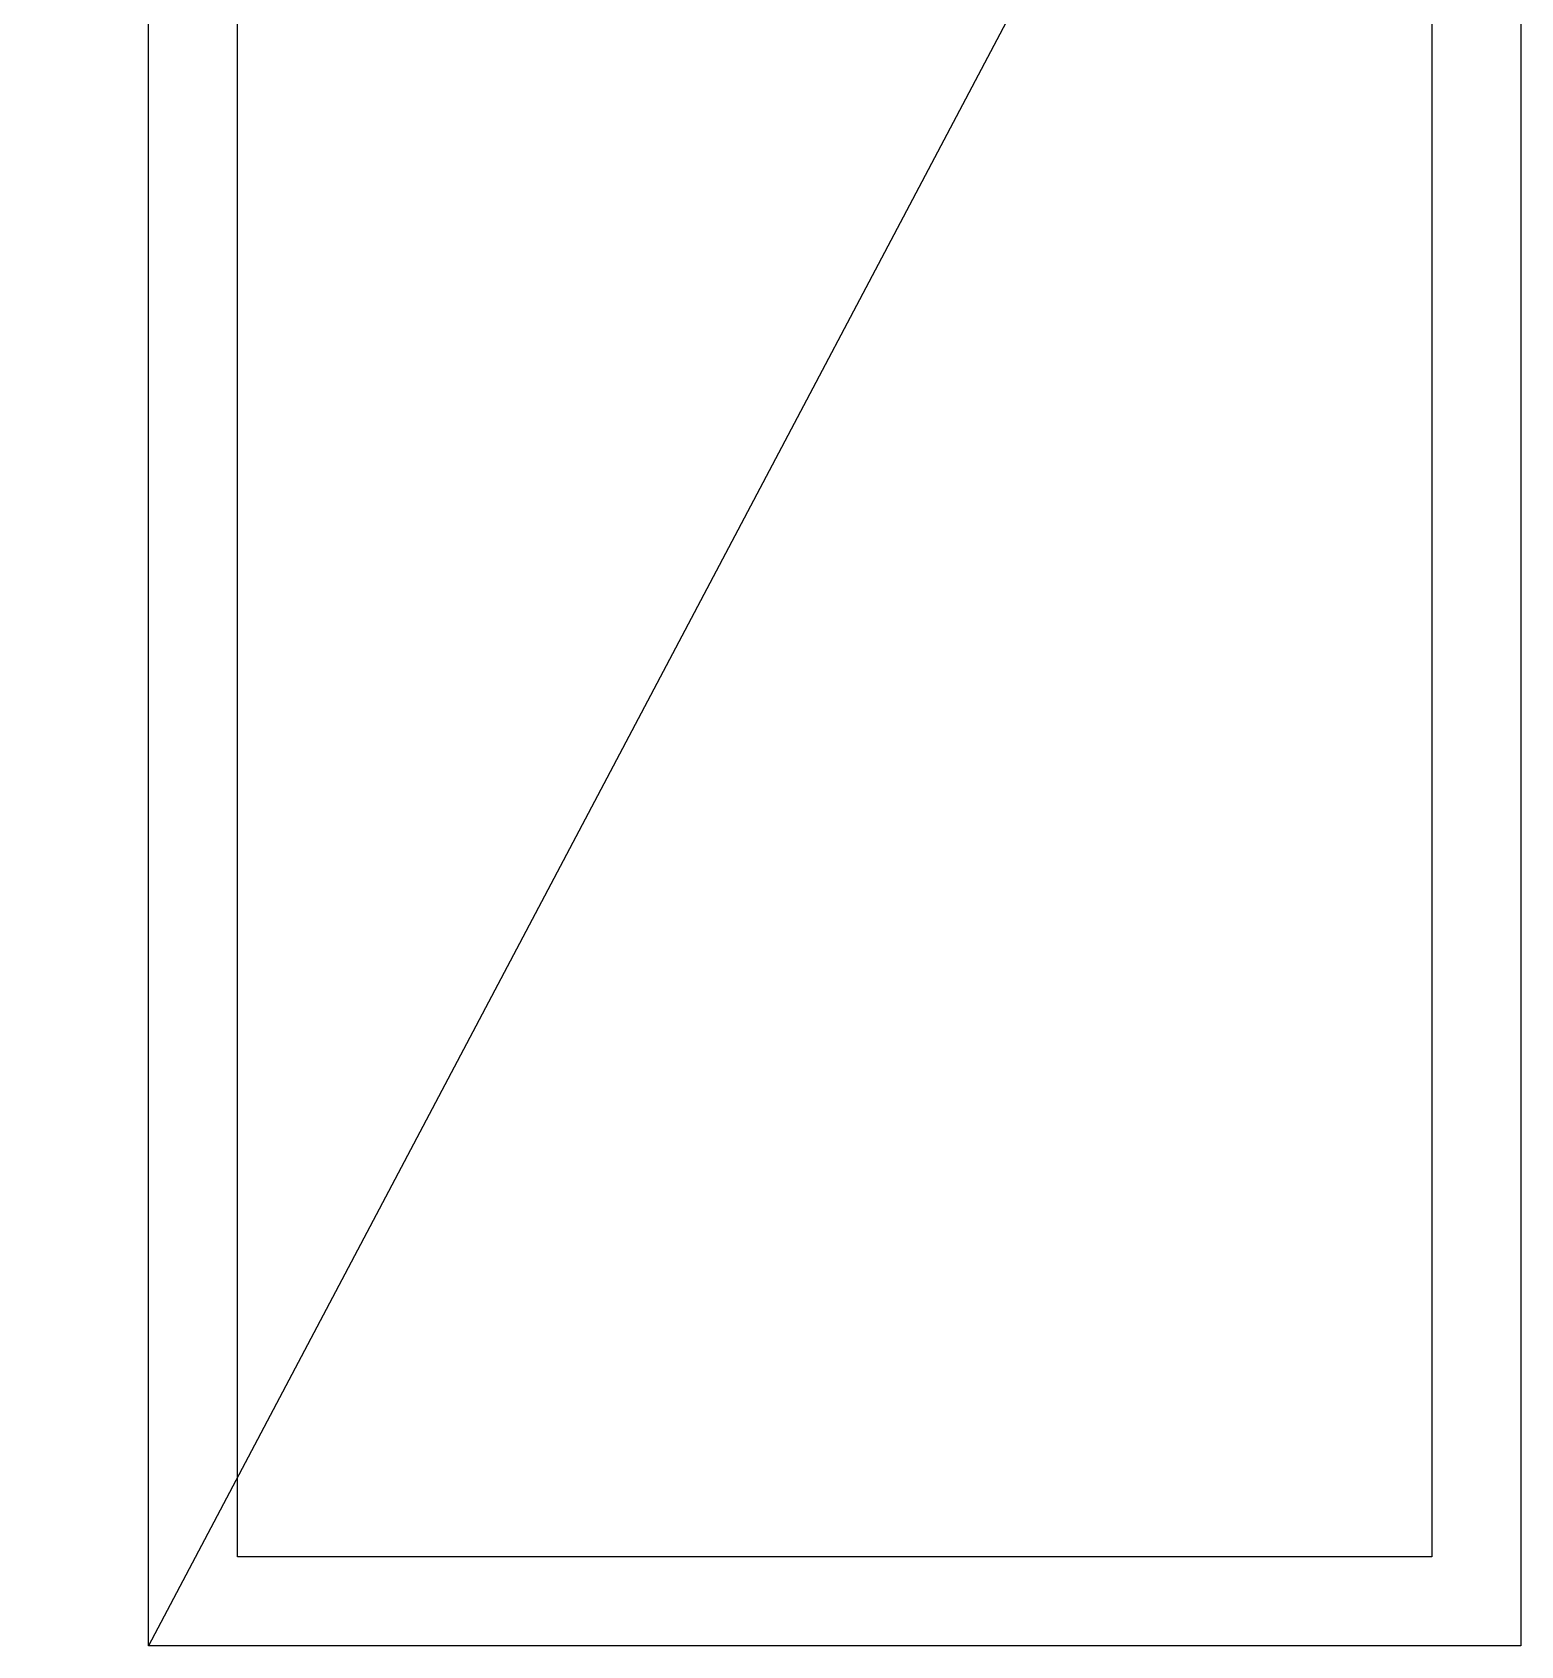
# Model space of a CAD drawing. Header units: inches. Extents: x -12478 to 399182, y -16583 to 525552.
# Drawn here: x 61820 to 62322, y 33785 to 34328 of the extents above; entities that cross this region are included whole.
import ezdxf
from ezdxf.lldxf.tags import DXFTag

# ---------------------------------------------------------------- set-up
doc = ezdxf.new("R2010")
doc.units = ezdxf.units.IN
doc.header["$LTSCALE"] = 1000
doc.header["$MEASUREMENT"] = 0
doc.layers.add('8', color=8, linetype='Continuous')
doc.layers.add('Fabric', color=253, linetype='Continuous', lineweight=0)
tags = doc.linetypes.add('DASHED2', pattern=[0.375, 0.25, -0.125]).pattern_tags.tags
tags[6:7] = [DXFTag(74, 4), DXFTag(75, 0), DXFTag(340, '0'), DXFTag(46, 1.0), DXFTag(50, 0.0), DXFTag(44, 0.0), DXFTag(45, 0.0)]
tags[4:5] = [DXFTag(74, 4), DXFTag(75, 0), DXFTag(340, '0'), DXFTag(46, 1.0), DXFTag(50, 0.0), DXFTag(44, 0.0), DXFTag(45, 0.0)]

# ---------------------------------------------------------------- blocks, each defined once
blk = doc.blocks.new('curtain elev1')
at = {"layer": 'Fabric', "lineweight": 0}
blk.add_open_spline([(323533.89, -7402.77, 0), (323599.45, -8278.92, 0), (323669.18, -8620.94, 0), (323926.33, -9075.52, 0), (324146.65, -9251.76, 0), (324316.14, -9247.72, 0), (324462.23, -9204.37, 0)], degree=3, knots=[407.218474, 407.218474, 407.218474, 407.218474, 756.841523, 881.937441, 1071.680382, 1265.355331, 1265.355331, 1265.355331, 1265.355331], dxfattribs=at)

msp = doc.modelspace()

# ---------------------------------------------------------------- linework, layer by layer
at = {"layer": '8', "linetype": 'DASHED2', "ltscale": 200, "elevation": 0.01}
for points in [[(61859.05, 35535.09), (62321.55, 35535.09), (62321.55, 33784.59), (61859.05, 33784.59)], [(61889.05, 35505.09), (62291.55, 35505.09), (62291.55, 33814.59), (61889.05, 33814.59)]]:
    msp.add_lwpolyline(points, close=True, dxfattribs=at)
msp.add_lwpolyline([(61859.05, 35535.09), (62321.55, 34659.84), (61859.05, 33784.59)], dxfattribs=at)

# ---------------------------------------------------------------- block references
at = {"xscale": -1}
msp.add_blockref('curtain elev1', (385843.93, 43530.32, 0), dxfattribs=at)

doc.saveas('drawing.dxf')
